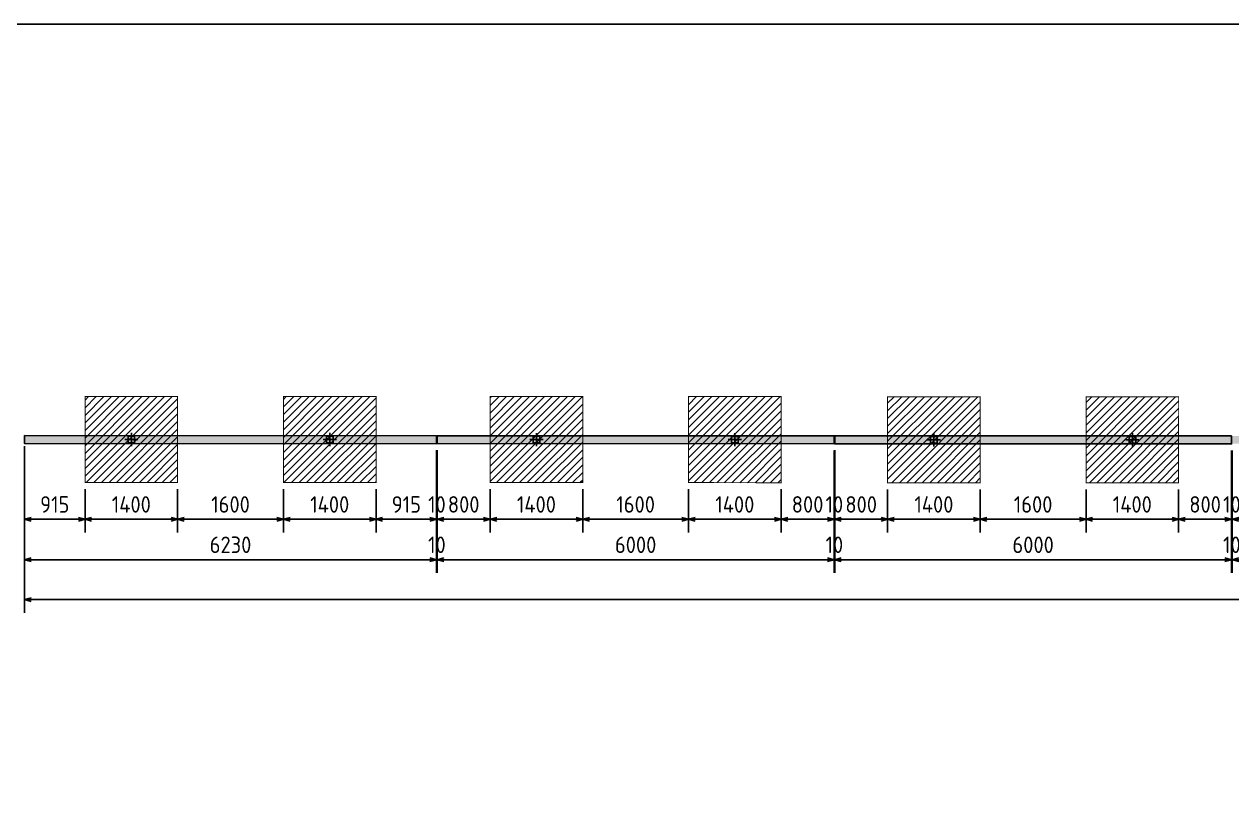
# Model space of a CAD drawing. Header units: centimetres. Extents: x -6122352 to 6876996, y -1694241 to 2592194.
# Drawn here: x 3478217 to 3496477, y 790899 to 802757 of the extents above; entities that cross this region are included whole.
import ezdxf

# ---------------------------------------------------------------- set-up
doc = ezdxf.new("R2010")
doc.units = ezdxf.units.CM
doc.header["$MEASUREMENT"] = 0
doc.header["$PDMODE"] = 66
doc.header["$PDSIZE"] = 100
doc.linetypes.add('CENTER', pattern=[2, 1.25, -0.25, 0.25, -0.25])
doc.layers.get('Defpoints').update_dxf_attribs({"color": 255, "linetype": 'CENTER'})
doc.layers.add('@MI-FOOTINGS', color=7, linetype='Continuous')
doc.layers.add('@MI-TYPE-02', color=6, linetype='Continuous')
doc.styles.add('Schueco-BEMSTIL', font='isocpeur.ttf', dxfattribs={"width": 0.9})
doc.dimstyles.new('MI- JWC-TXT-2.5 MM', dxfattribs={"dimscale": 1.5, "dimtxt": 2.5, "dimasz": 1, "dimexe": 2, "dimexo": 1, "dimgap": 1, "dimtad": 1, "dimdec": 0, "dimdsep": 46, "dimtxsty": 'Schueco-BEMSTIL', "dimblk": 'OPEN30', "dimcen": 0, "dimdle": 2, "dimclrd": 140, "dimclre": 8, "dimclrt": 40, "dimadec": 0, "dimazin": 2, "dimtfac": 1, "dimtdec": 0, "dimtix": 1, "dimtmove": 2, "dimatfit": 3, "dimldrblk": 'OPEN', "dimfxl": 2, "dimlwd": -1, "dimlwe": -1, "dimarcsym": 0})

# ---------------------------------------------------------------- blocks, each defined once
blk = doc.blocks.new('T2-FOOTING PLAN')
at = {"layer": '@MI-FOOTINGS', "transparency": 33554679}
h = blk.add_hatch(dxfattribs=at)
h.set_pattern_fill('ANSI31', color=8, scale=650)
h.paths.add_polyline_path([(-700, 650), (700, 650), (700, -650), (-700, -650)])
at = {"layer": '@MI-FOOTINGS', "color": 160, "true_color": 0x3340f0, "const_width": 15}
blk.add_lwpolyline([(-700, 650), (700, 650), (700, -650), (-700, -650)], close=True, dxfattribs=at)
at = {"layer": '@MI-FOOTINGS', "color": 30}
blk.add_point((0, 0), dxfattribs=at)
blk = doc.blocks.new('_Open30')
at = {"color": 0, "linetype": 'ByBlock', "lineweight": -2}
for p, q in [((-1, 0.27), (0, 0)), ((0, 0), (-1, -0.27)), ((0, 0), (-1, 0))]:
    blk.add_line(p, q, dxfattribs=at)
blk = doc.blocks.new('*D988')
at = {"layer": '@MI-TYPE-02', "color": 8, "transparency": 16777216}
for p, q in [((345441, -190781), (345441, -192636)), ((351671, -190783), (351671, -192636))]:
    blk.add_line(p, q, dxfattribs=at)
at = {"layer": '@MI-TYPE-02', "color": 140, "transparency": 16777216}
blk.add_line((345541, -192436), (351571, -192436), dxfattribs=at)
at = {"layer": 'Defpoints', "color": 0, "transparency": 16777216}
for p in [(345441, -190681), (351671, -190683), (351671, -192436)]:
    blk.add_point(p, dxfattribs=at)
at = {"layer": '@MI-TYPE-02', "color": 140, "transparency": 16777216, "xscale": 100, "yscale": 100, "zscale": 100, "rotation": 180}
blk.add_blockref('_Open30', (345441, -192436), dxfattribs=at)
at = {"layer": '@MI-TYPE-02', "color": 140, "transparency": 16777216, "xscale": 100, "yscale": 100, "zscale": 100}
blk.add_blockref('_Open30', (351671, -192436), dxfattribs=at)
at = {"layer": '@MI-TYPE-02', "color": 40, "transparency": 16777216, "insert": (348556, -192211), "char_height": 250, "attachment_point": 5, "style": 'Schueco-BEMSTIL'}
blk.add_mtext('6230', dxfattribs=at)
blk = doc.blocks.new('_Open')
at = {"color": 0, "linetype": 'ByBlock', "lineweight": -2}
for p, q in [((-1, 0), (0, 0)), ((-1, 0), (0, 0)), ((0, 0), (-1, 0))]:
    blk.add_line(p, q, dxfattribs=at)
blk = doc.blocks.new('*D989')
at = {"layer": '@MI-TYPE-02', "color": 8, "transparency": 16777216}
for p, q in [((351671, -190783), (351671, -192636)), ((351681, -190782), (351681, -192636))]:
    blk.add_line(p, q, dxfattribs=at)
at = {"layer": '@MI-TYPE-02', "color": 140, "transparency": 16777216}
for p, q in [((351571, -192436), (351471, -192436)), ((351671, -192436), (351681, -192436)), ((351781, -192436), (351881, -192436))]:
    blk.add_line(p, q, dxfattribs=at)
at = {"layer": 'Defpoints', "color": 0, "transparency": 16777216}
for p in [(351671, -190683), (351681, -190682), (351681, -192436)]:
    blk.add_point(p, dxfattribs=at)
at = {"layer": '@MI-TYPE-02', "color": 140, "transparency": 16777216, "xscale": 100, "yscale": 100, "zscale": 100}
blk.add_blockref('_Open30', (351671, -192436), dxfattribs=at)
at = {"layer": '@MI-TYPE-02', "color": 140, "transparency": 16777216, "xscale": 100, "yscale": 100, "zscale": 100, "rotation": 180}
blk.add_blockref('_Open30', (351681, -192436), dxfattribs=at)
at = {"layer": '@MI-TYPE-02', "color": 40, "transparency": 16777216, "insert": (351676, -192211), "char_height": 250, "attachment_point": 5, "style": 'Schueco-BEMSTIL'}
blk.add_mtext('10', dxfattribs=at)
blk = doc.blocks.new('*D990')
at = {"layer": '@MI-TYPE-02', "color": 8, "transparency": 16777216}
for p, q in [((351681, -190782), (351681, -192636)), ((357681, -190784), (357681, -192636))]:
    blk.add_line(p, q, dxfattribs=at)
at = {"layer": '@MI-TYPE-02', "color": 140, "transparency": 16777216}
blk.add_line((351781, -192436), (357581, -192436), dxfattribs=at)
at = {"layer": 'Defpoints', "color": 0, "transparency": 16777216}
for p in [(351681, -190682), (357681, -190684), (357681, -192436)]:
    blk.add_point(p, dxfattribs=at)
at = {"layer": '@MI-TYPE-02', "color": 140, "transparency": 16777216, "xscale": 100, "yscale": 100, "zscale": 100, "rotation": 180}
blk.add_blockref('_Open30', (351681, -192436), dxfattribs=at)
at = {"layer": '@MI-TYPE-02', "color": 140, "transparency": 16777216, "xscale": 100, "yscale": 100, "zscale": 100}
blk.add_blockref('_Open30', (357681, -192436), dxfattribs=at)
at = {"layer": '@MI-TYPE-02', "color": 40, "transparency": 16777216, "insert": (354681, -192211), "char_height": 250, "attachment_point": 5, "style": 'Schueco-BEMSTIL'}
blk.add_mtext('6000', dxfattribs=at)
blk = doc.blocks.new('*D991')
at = {"layer": '@MI-TYPE-02', "color": 8, "transparency": 16777216}
for p, q in [((357681, -190784), (357681, -192636)), ((357691, -190783), (357691, -192636))]:
    blk.add_line(p, q, dxfattribs=at)
at = {"layer": '@MI-TYPE-02', "color": 140, "transparency": 16777216}
for p, q in [((357581, -192436), (357481, -192436)), ((357681, -192436), (357691, -192436)), ((357791, -192436), (357891, -192436))]:
    blk.add_line(p, q, dxfattribs=at)
at = {"layer": 'Defpoints', "color": 0, "transparency": 16777216}
for p in [(357681, -190684), (357691, -190683), (357691, -192436)]:
    blk.add_point(p, dxfattribs=at)
at = {"layer": '@MI-TYPE-02', "color": 140, "transparency": 16777216, "xscale": 100, "yscale": 100, "zscale": 100}
blk.add_blockref('_Open30', (357681, -192436), dxfattribs=at)
at = {"layer": '@MI-TYPE-02', "color": 140, "transparency": 16777216, "xscale": 100, "yscale": 100, "zscale": 100, "rotation": 180}
blk.add_blockref('_Open30', (357691, -192436), dxfattribs=at)
at = {"layer": '@MI-TYPE-02', "color": 40, "transparency": 16777216, "insert": (357686, -192211), "char_height": 250, "attachment_point": 5, "style": 'Schueco-BEMSTIL'}
blk.add_mtext('10', dxfattribs=at)
blk = doc.blocks.new('*D992')
at = {"layer": '@MI-TYPE-02', "color": 8, "transparency": 16777216}
for p, q in [((357691, -190783), (357691, -192636)), ((363691, -190785), (363691, -192636))]:
    blk.add_line(p, q, dxfattribs=at)
at = {"layer": '@MI-TYPE-02', "color": 140, "transparency": 16777216}
blk.add_line((357791, -192436), (363591, -192436), dxfattribs=at)
at = {"layer": 'Defpoints', "color": 0, "transparency": 16777216}
for p in [(357691, -190683), (363691, -190685), (363691, -192436)]:
    blk.add_point(p, dxfattribs=at)
at = {"layer": '@MI-TYPE-02', "color": 140, "transparency": 16777216, "xscale": 100, "yscale": 100, "zscale": 100, "rotation": 180}
blk.add_blockref('_Open30', (357691, -192436), dxfattribs=at)
at = {"layer": '@MI-TYPE-02', "color": 140, "transparency": 16777216, "xscale": 100, "yscale": 100, "zscale": 100}
blk.add_blockref('_Open30', (363691, -192436), dxfattribs=at)
at = {"layer": '@MI-TYPE-02', "color": 40, "transparency": 16777216, "insert": (360691, -192211), "char_height": 250, "attachment_point": 5, "style": 'Schueco-BEMSTIL'}
blk.add_mtext('6000', dxfattribs=at)
blk = doc.blocks.new('*D993')
at = {"layer": '@MI-TYPE-02', "color": 8, "transparency": 16777216}
for p, q in [((363691, -190785), (363691, -192636)), ((363701, -190785), (363701, -192636))]:
    blk.add_line(p, q, dxfattribs=at)
at = {"layer": '@MI-TYPE-02', "color": 140, "transparency": 16777216}
for p, q in [((363591, -192436), (363491, -192436)), ((363691, -192436), (363701, -192436)), ((363801, -192436), (363901, -192436))]:
    blk.add_line(p, q, dxfattribs=at)
at = {"layer": 'Defpoints', "color": 0, "transparency": 16777216}
for p in [(363691, -190685), (363701, -190685), (363701, -192436)]:
    blk.add_point(p, dxfattribs=at)
at = {"layer": '@MI-TYPE-02', "color": 140, "transparency": 16777216, "xscale": 100, "yscale": 100, "zscale": 100}
blk.add_blockref('_Open30', (363691, -192436), dxfattribs=at)
at = {"layer": '@MI-TYPE-02', "color": 140, "transparency": 16777216, "xscale": 100, "yscale": 100, "zscale": 100, "rotation": 180}
blk.add_blockref('_Open30', (363701, -192436), dxfattribs=at)
at = {"layer": '@MI-TYPE-02', "color": 40, "transparency": 16777216, "insert": (363696, -192211), "char_height": 250, "attachment_point": 5, "style": 'Schueco-BEMSTIL'}
blk.add_mtext('10', dxfattribs=at)
blk = doc.blocks.new('*D1001')
at = {"layer": '@MI-TYPE-02', "color": 8, "transparency": 16777216}
for p, q in [((345441, -190781), (345441, -192026)), ((346356, -191371), (346356, -192026))]:
    blk.add_line(p, q, dxfattribs=at)
at = {"layer": '@MI-TYPE-02', "color": 140, "transparency": 16777216}
blk.add_line((345541, -191826), (346256, -191826), dxfattribs=at)
at = {"layer": 'Defpoints', "color": 0, "transparency": 16777216}
for p in [(345441, -190681), (346356, -191271), (346356, -191826)]:
    blk.add_point(p, dxfattribs=at)
at = {"layer": '@MI-TYPE-02', "color": 140, "transparency": 16777216, "xscale": 100, "yscale": 100, "zscale": 100, "rotation": 180}
blk.add_blockref('_Open30', (345441, -191826), dxfattribs=at)
at = {"layer": '@MI-TYPE-02', "color": 140, "transparency": 16777216, "xscale": 100, "yscale": 100, "zscale": 100}
blk.add_blockref('_Open30', (346356, -191826), dxfattribs=at)
at = {"layer": '@MI-TYPE-02', "color": 40, "transparency": 16777216, "insert": (345898, -191601), "char_height": 250, "attachment_point": 5, "style": 'Schueco-BEMSTIL'}
blk.add_mtext('915', dxfattribs=at)
blk = doc.blocks.new('*D1002')
at = {"layer": '@MI-TYPE-02', "color": 8, "transparency": 16777216}
for p, q in [((346356, -191371), (346356, -192026)), ((347756, -191371), (347756, -192026))]:
    blk.add_line(p, q, dxfattribs=at)
at = {"layer": '@MI-TYPE-02', "color": 140, "transparency": 16777216}
blk.add_line((346456, -191826), (347656, -191826), dxfattribs=at)
at = {"layer": 'Defpoints', "color": 0, "transparency": 16777216}
for p in [(346356, -191271), (347756, -191271), (347756, -191826)]:
    blk.add_point(p, dxfattribs=at)
at = {"layer": '@MI-TYPE-02', "color": 140, "transparency": 16777216, "xscale": 100, "yscale": 100, "zscale": 100, "rotation": 180}
blk.add_blockref('_Open30', (346356, -191826), dxfattribs=at)
at = {"layer": '@MI-TYPE-02', "color": 140, "transparency": 16777216, "xscale": 100, "yscale": 100, "zscale": 100}
blk.add_blockref('_Open30', (347756, -191826), dxfattribs=at)
at = {"layer": '@MI-TYPE-02', "color": 40, "transparency": 16777216, "insert": (347056, -191601), "char_height": 250, "attachment_point": 5, "style": 'Schueco-BEMSTIL'}
blk.add_mtext('1400', dxfattribs=at)
blk = doc.blocks.new('*D1003')
at = {"layer": '@MI-TYPE-02', "color": 8, "transparency": 16777216}
for p, q in [((347756, -191371), (347756, -192026)), ((349356, -191371), (349356, -192026))]:
    blk.add_line(p, q, dxfattribs=at)
at = {"layer": '@MI-TYPE-02', "color": 140, "transparency": 16777216}
blk.add_line((347856, -191826), (349256, -191826), dxfattribs=at)
at = {"layer": 'Defpoints', "color": 0, "transparency": 16777216}
for p in [(347756, -191271), (349356, -191271), (349356, -191826)]:
    blk.add_point(p, dxfattribs=at)
at = {"layer": '@MI-TYPE-02', "color": 140, "transparency": 16777216, "xscale": 100, "yscale": 100, "zscale": 100, "rotation": 180}
blk.add_blockref('_Open30', (347756, -191826), dxfattribs=at)
at = {"layer": '@MI-TYPE-02', "color": 140, "transparency": 16777216, "xscale": 100, "yscale": 100, "zscale": 100}
blk.add_blockref('_Open30', (349356, -191826), dxfattribs=at)
at = {"layer": '@MI-TYPE-02', "color": 40, "transparency": 16777216, "insert": (348556, -191601), "char_height": 250, "attachment_point": 5, "style": 'Schueco-BEMSTIL'}
blk.add_mtext('1600', dxfattribs=at)
blk = doc.blocks.new('*D1004')
at = {"layer": '@MI-TYPE-02', "color": 8, "transparency": 16777216}
for p, q in [((349356, -191371), (349356, -192026)), ((350756, -191371), (350756, -192026))]:
    blk.add_line(p, q, dxfattribs=at)
at = {"layer": '@MI-TYPE-02', "color": 140, "transparency": 16777216}
blk.add_line((349456, -191826), (350656, -191826), dxfattribs=at)
at = {"layer": 'Defpoints', "color": 0, "transparency": 16777216}
for p in [(349356, -191271), (350756, -191271), (350756, -191826)]:
    blk.add_point(p, dxfattribs=at)
at = {"layer": '@MI-TYPE-02', "color": 140, "transparency": 16777216, "xscale": 100, "yscale": 100, "zscale": 100, "rotation": 180}
blk.add_blockref('_Open30', (349356, -191826), dxfattribs=at)
at = {"layer": '@MI-TYPE-02', "color": 140, "transparency": 16777216, "xscale": 100, "yscale": 100, "zscale": 100}
blk.add_blockref('_Open30', (350756, -191826), dxfattribs=at)
at = {"layer": '@MI-TYPE-02', "color": 40, "transparency": 16777216, "insert": (350056, -191601), "char_height": 250, "attachment_point": 5, "style": 'Schueco-BEMSTIL'}
blk.add_mtext('1400', dxfattribs=at)
blk = doc.blocks.new('*D1005')
at = {"layer": '@MI-TYPE-02', "color": 8, "transparency": 16777216}
for p, q in [((351671, -190783), (351671, -192026)), ((350756, -191371), (350756, -192026))]:
    blk.add_line(p, q, dxfattribs=at)
at = {"layer": '@MI-TYPE-02', "color": 140, "transparency": 16777216}
blk.add_line((350856, -191826), (351571, -191826), dxfattribs=at)
at = {"layer": 'Defpoints', "color": 0, "transparency": 16777216}
for p in [(351671, -190683), (350756, -191271), (351671, -191826)]:
    blk.add_point(p, dxfattribs=at)
at = {"layer": '@MI-TYPE-02', "color": 140, "transparency": 16777216, "xscale": 100, "yscale": 100, "zscale": 100, "rotation": 180}
blk.add_blockref('_Open30', (350756, -191826), dxfattribs=at)
at = {"layer": '@MI-TYPE-02', "color": 140, "transparency": 16777216, "xscale": 100, "yscale": 100, "zscale": 100}
blk.add_blockref('_Open30', (351671, -191826), dxfattribs=at)
at = {"layer": '@MI-TYPE-02', "color": 40, "transparency": 16777216, "insert": (351214, -191601), "char_height": 250, "attachment_point": 5, "style": 'Schueco-BEMSTIL'}
blk.add_mtext('915', dxfattribs=at)
blk = doc.blocks.new('*D1006')
at = {"layer": '@MI-TYPE-02', "color": 8, "transparency": 16777216}
for p, q in [((351671, -190783), (351671, -192026)), ((351681, -190782), (351681, -192026))]:
    blk.add_line(p, q, dxfattribs=at)
at = {"layer": '@MI-TYPE-02', "color": 140, "transparency": 16777216}
for p, q in [((351571, -191826), (351471, -191826)), ((351671, -191826), (351681, -191826)), ((351781, -191826), (351881, -191826))]:
    blk.add_line(p, q, dxfattribs=at)
at = {"layer": 'Defpoints', "color": 0, "transparency": 16777216}
for p in [(351671, -190683), (351681, -190682), (351681, -191826)]:
    blk.add_point(p, dxfattribs=at)
at = {"layer": '@MI-TYPE-02', "color": 140, "transparency": 16777216, "xscale": 100, "yscale": 100, "zscale": 100}
blk.add_blockref('_Open30', (351671, -191826), dxfattribs=at)
at = {"layer": '@MI-TYPE-02', "color": 140, "transparency": 16777216, "xscale": 100, "yscale": 100, "zscale": 100, "rotation": 180}
blk.add_blockref('_Open30', (351681, -191826), dxfattribs=at)
at = {"layer": '@MI-TYPE-02', "color": 40, "transparency": 16777216, "insert": (351676, -191601), "char_height": 250, "attachment_point": 5, "style": 'Schueco-BEMSTIL'}
blk.add_mtext('10', dxfattribs=at)
blk = doc.blocks.new('*D1007')
at = {"layer": '@MI-TYPE-02', "color": 8, "transparency": 16777216}
for p, q in [((351681, -190782), (351681, -192026)), ((352481, -191371), (352481, -192026))]:
    blk.add_line(p, q, dxfattribs=at)
at = {"layer": '@MI-TYPE-02', "color": 140, "transparency": 16777216}
blk.add_line((351781, -191826), (352381, -191826), dxfattribs=at)
at = {"layer": 'Defpoints', "color": 0, "transparency": 16777216}
for p in [(351681, -190682), (352481, -191271), (352481, -191826)]:
    blk.add_point(p, dxfattribs=at)
at = {"layer": '@MI-TYPE-02', "color": 140, "transparency": 16777216, "xscale": 100, "yscale": 100, "zscale": 100, "rotation": 180}
blk.add_blockref('_Open30', (351681, -191826), dxfattribs=at)
at = {"layer": '@MI-TYPE-02', "color": 140, "transparency": 16777216, "xscale": 100, "yscale": 100, "zscale": 100}
blk.add_blockref('_Open30', (352481, -191826), dxfattribs=at)
at = {"layer": '@MI-TYPE-02', "color": 40, "transparency": 16777216, "insert": (352081, -191601), "char_height": 250, "attachment_point": 5, "style": 'Schueco-BEMSTIL'}
blk.add_mtext('800', dxfattribs=at)
blk = doc.blocks.new('*D1008')
at = {"layer": '@MI-TYPE-02', "color": 8, "transparency": 16777216}
for p, q in [((352481, -191371), (352481, -192026)), ((353881, -191372), (353881, -192026))]:
    blk.add_line(p, q, dxfattribs=at)
at = {"layer": '@MI-TYPE-02', "color": 140, "transparency": 16777216}
blk.add_line((352581, -191826), (353781, -191826), dxfattribs=at)
at = {"layer": 'Defpoints', "color": 0, "transparency": 16777216}
for p in [(352481, -191271), (353881, -191272), (353881, -191826)]:
    blk.add_point(p, dxfattribs=at)
at = {"layer": '@MI-TYPE-02', "color": 140, "transparency": 16777216, "xscale": 100, "yscale": 100, "zscale": 100, "rotation": 180}
blk.add_blockref('_Open30', (352481, -191826), dxfattribs=at)
at = {"layer": '@MI-TYPE-02', "color": 140, "transparency": 16777216, "xscale": 100, "yscale": 100, "zscale": 100}
blk.add_blockref('_Open30', (353881, -191826), dxfattribs=at)
at = {"layer": '@MI-TYPE-02', "color": 40, "transparency": 16777216, "insert": (353181, -191601), "char_height": 250, "attachment_point": 5, "style": 'Schueco-BEMSTIL'}
blk.add_mtext('1400', dxfattribs=at)
blk = doc.blocks.new('*D1009')
at = {"layer": '@MI-TYPE-02', "color": 8, "transparency": 16777216}
for p, q in [((353881, -191372), (353881, -192026)), ((355481, -191372), (355481, -192026))]:
    blk.add_line(p, q, dxfattribs=at)
at = {"layer": '@MI-TYPE-02', "color": 140, "transparency": 16777216}
blk.add_line((353981, -191826), (355381, -191826), dxfattribs=at)
at = {"layer": 'Defpoints', "color": 0, "transparency": 16777216}
for p in [(353881, -191272), (355481, -191272), (355481, -191826)]:
    blk.add_point(p, dxfattribs=at)
at = {"layer": '@MI-TYPE-02', "color": 140, "transparency": 16777216, "xscale": 100, "yscale": 100, "zscale": 100, "rotation": 180}
blk.add_blockref('_Open30', (353881, -191826), dxfattribs=at)
at = {"layer": '@MI-TYPE-02', "color": 140, "transparency": 16777216, "xscale": 100, "yscale": 100, "zscale": 100}
blk.add_blockref('_Open30', (355481, -191826), dxfattribs=at)
at = {"layer": '@MI-TYPE-02', "color": 40, "transparency": 16777216, "insert": (354681, -191601), "char_height": 250, "attachment_point": 5, "style": 'Schueco-BEMSTIL'}
blk.add_mtext('1600', dxfattribs=at)
blk = doc.blocks.new('*D1010')
at = {"layer": '@MI-TYPE-02', "color": 8, "transparency": 16777216}
for p, q in [((355481, -191372), (355481, -192026)), ((356881, -191372), (356881, -192026))]:
    blk.add_line(p, q, dxfattribs=at)
at = {"layer": '@MI-TYPE-02', "color": 140, "transparency": 16777216}
blk.add_line((355581, -191826), (356781, -191826), dxfattribs=at)
at = {"layer": 'Defpoints', "color": 0, "transparency": 16777216}
for p in [(355481, -191272), (356881, -191272), (356881, -191826)]:
    blk.add_point(p, dxfattribs=at)
at = {"layer": '@MI-TYPE-02', "color": 140, "transparency": 16777216, "xscale": 100, "yscale": 100, "zscale": 100, "rotation": 180}
blk.add_blockref('_Open30', (355481, -191826), dxfattribs=at)
at = {"layer": '@MI-TYPE-02', "color": 140, "transparency": 16777216, "xscale": 100, "yscale": 100, "zscale": 100}
blk.add_blockref('_Open30', (356881, -191826), dxfattribs=at)
at = {"layer": '@MI-TYPE-02', "color": 40, "transparency": 16777216, "insert": (356181, -191601), "char_height": 250, "attachment_point": 5, "style": 'Schueco-BEMSTIL'}
blk.add_mtext('1400', dxfattribs=at)
blk = doc.blocks.new('*D1011')
at = {"layer": '@MI-TYPE-02', "color": 8, "transparency": 16777216}
for p, q in [((357681, -190784), (357681, -192026)), ((356881, -191372), (356881, -192026))]:
    blk.add_line(p, q, dxfattribs=at)
at = {"layer": '@MI-TYPE-02', "color": 140, "transparency": 16777216}
blk.add_line((356981, -191826), (357581, -191826), dxfattribs=at)
at = {"layer": 'Defpoints', "color": 0, "transparency": 16777216}
for p in [(357681, -190684), (356881, -191272), (357681, -191826)]:
    blk.add_point(p, dxfattribs=at)
at = {"layer": '@MI-TYPE-02', "color": 140, "transparency": 16777216, "xscale": 100, "yscale": 100, "zscale": 100, "rotation": 180}
blk.add_blockref('_Open30', (356881, -191826), dxfattribs=at)
at = {"layer": '@MI-TYPE-02', "color": 140, "transparency": 16777216, "xscale": 100, "yscale": 100, "zscale": 100}
blk.add_blockref('_Open30', (357681, -191826), dxfattribs=at)
at = {"layer": '@MI-TYPE-02', "color": 40, "transparency": 16777216, "insert": (357281, -191601), "char_height": 250, "attachment_point": 5, "style": 'Schueco-BEMSTIL'}
blk.add_mtext('800', dxfattribs=at)
blk = doc.blocks.new('*D1012')
at = {"layer": '@MI-TYPE-02', "color": 8, "transparency": 16777216}
for p, q in [((357681, -190784), (357681, -192026)), ((357691, -190783), (357691, -192026))]:
    blk.add_line(p, q, dxfattribs=at)
at = {"layer": '@MI-TYPE-02', "color": 140, "transparency": 16777216}
for p, q in [((357581, -191826), (357481, -191826)), ((357681, -191826), (357691, -191826)), ((357791, -191826), (357891, -191826))]:
    blk.add_line(p, q, dxfattribs=at)
at = {"layer": 'Defpoints', "color": 0, "transparency": 16777216}
for p in [(357681, -190684), (357691, -190683), (357691, -191826)]:
    blk.add_point(p, dxfattribs=at)
at = {"layer": '@MI-TYPE-02', "color": 140, "transparency": 16777216, "xscale": 100, "yscale": 100, "zscale": 100}
blk.add_blockref('_Open30', (357681, -191826), dxfattribs=at)
at = {"layer": '@MI-TYPE-02', "color": 140, "transparency": 16777216, "xscale": 100, "yscale": 100, "zscale": 100, "rotation": 180}
blk.add_blockref('_Open30', (357691, -191826), dxfattribs=at)
at = {"layer": '@MI-TYPE-02', "color": 40, "transparency": 16777216, "insert": (357686, -191601), "char_height": 250, "attachment_point": 5, "style": 'Schueco-BEMSTIL'}
blk.add_mtext('10', dxfattribs=at)
blk = doc.blocks.new('*D1013')
at = {"layer": '@MI-TYPE-02', "color": 8, "transparency": 16777216}
for p, q in [((357691, -190783), (357691, -192026)), ((358491, -191373), (358491, -192026))]:
    blk.add_line(p, q, dxfattribs=at)
at = {"layer": '@MI-TYPE-02', "color": 140, "transparency": 16777216}
blk.add_line((357791, -191826), (358391, -191826), dxfattribs=at)
at = {"layer": 'Defpoints', "color": 0, "transparency": 16777216}
for p in [(357691, -190683), (358491, -191273), (358491, -191826)]:
    blk.add_point(p, dxfattribs=at)
at = {"layer": '@MI-TYPE-02', "color": 140, "transparency": 16777216, "xscale": 100, "yscale": 100, "zscale": 100, "rotation": 180}
blk.add_blockref('_Open30', (357691, -191826), dxfattribs=at)
at = {"layer": '@MI-TYPE-02', "color": 140, "transparency": 16777216, "xscale": 100, "yscale": 100, "zscale": 100}
blk.add_blockref('_Open30', (358491, -191826), dxfattribs=at)
at = {"layer": '@MI-TYPE-02', "color": 40, "transparency": 16777216, "insert": (358091, -191601), "char_height": 250, "attachment_point": 5, "style": 'Schueco-BEMSTIL'}
blk.add_mtext('800', dxfattribs=at)
blk = doc.blocks.new('*D1014')
at = {"layer": '@MI-TYPE-02', "color": 8, "transparency": 16777216}
for p, q in [((358491, -191373), (358491, -192026)), ((359891, -191373), (359891, -192026))]:
    blk.add_line(p, q, dxfattribs=at)
at = {"layer": '@MI-TYPE-02', "color": 140, "transparency": 16777216}
blk.add_line((358591, -191826), (359791, -191826), dxfattribs=at)
at = {"layer": 'Defpoints', "color": 0, "transparency": 16777216}
for p in [(358491, -191273), (359891, -191273), (359891, -191826)]:
    blk.add_point(p, dxfattribs=at)
at = {"layer": '@MI-TYPE-02', "color": 140, "transparency": 16777216, "xscale": 100, "yscale": 100, "zscale": 100, "rotation": 180}
blk.add_blockref('_Open30', (358491, -191826), dxfattribs=at)
at = {"layer": '@MI-TYPE-02', "color": 140, "transparency": 16777216, "xscale": 100, "yscale": 100, "zscale": 100}
blk.add_blockref('_Open30', (359891, -191826), dxfattribs=at)
at = {"layer": '@MI-TYPE-02', "color": 40, "transparency": 16777216, "insert": (359191, -191601), "char_height": 250, "attachment_point": 5, "style": 'Schueco-BEMSTIL'}
blk.add_mtext('1400', dxfattribs=at)
blk = doc.blocks.new('*D1015')
at = {"layer": '@MI-TYPE-02', "color": 8, "transparency": 16777216}
for p, q in [((359891, -191373), (359891, -192026)), ((361491, -191373), (361491, -192026))]:
    blk.add_line(p, q, dxfattribs=at)
at = {"layer": '@MI-TYPE-02', "color": 140, "transparency": 16777216}
blk.add_line((359991, -191826), (361391, -191826), dxfattribs=at)
at = {"layer": 'Defpoints', "color": 0, "transparency": 16777216}
for p in [(359891, -191273), (361491, -191273), (361491, -191826)]:
    blk.add_point(p, dxfattribs=at)
at = {"layer": '@MI-TYPE-02', "color": 140, "transparency": 16777216, "xscale": 100, "yscale": 100, "zscale": 100, "rotation": 180}
blk.add_blockref('_Open30', (359891, -191826), dxfattribs=at)
at = {"layer": '@MI-TYPE-02', "color": 140, "transparency": 16777216, "xscale": 100, "yscale": 100, "zscale": 100}
blk.add_blockref('_Open30', (361491, -191826), dxfattribs=at)
at = {"layer": '@MI-TYPE-02', "color": 40, "transparency": 16777216, "insert": (360691, -191601), "char_height": 250, "attachment_point": 5, "style": 'Schueco-BEMSTIL'}
blk.add_mtext('1600', dxfattribs=at)
blk = doc.blocks.new('*D1016')
at = {"layer": '@MI-TYPE-02', "color": 8, "transparency": 16777216}
for p, q in [((361491, -191373), (361491, -192026)), ((362891, -191373), (362891, -192026))]:
    blk.add_line(p, q, dxfattribs=at)
at = {"layer": '@MI-TYPE-02', "color": 140, "transparency": 16777216}
blk.add_line((361591, -191826), (362791, -191826), dxfattribs=at)
at = {"layer": 'Defpoints', "color": 0, "transparency": 16777216}
for p in [(361491, -191273), (362891, -191273), (362891, -191826)]:
    blk.add_point(p, dxfattribs=at)
at = {"layer": '@MI-TYPE-02', "color": 140, "transparency": 16777216, "xscale": 100, "yscale": 100, "zscale": 100, "rotation": 180}
blk.add_blockref('_Open30', (361491, -191826), dxfattribs=at)
at = {"layer": '@MI-TYPE-02', "color": 140, "transparency": 16777216, "xscale": 100, "yscale": 100, "zscale": 100}
blk.add_blockref('_Open30', (362891, -191826), dxfattribs=at)
at = {"layer": '@MI-TYPE-02', "color": 40, "transparency": 16777216, "insert": (362191, -191601), "char_height": 250, "attachment_point": 5, "style": 'Schueco-BEMSTIL'}
blk.add_mtext('1400', dxfattribs=at)
blk = doc.blocks.new('*D1017')
at = {"layer": '@MI-TYPE-02', "color": 8, "transparency": 16777216}
for p, q in [((363691, -190785), (363691, -192026)), ((362891, -191373), (362891, -192026))]:
    blk.add_line(p, q, dxfattribs=at)
at = {"layer": '@MI-TYPE-02', "color": 140, "transparency": 16777216}
blk.add_line((362991, -191826), (363591, -191826), dxfattribs=at)
at = {"layer": 'Defpoints', "color": 0, "transparency": 16777216}
for p in [(363691, -190685), (362891, -191273), (363691, -191826)]:
    blk.add_point(p, dxfattribs=at)
at = {"layer": '@MI-TYPE-02', "color": 140, "transparency": 16777216, "xscale": 100, "yscale": 100, "zscale": 100, "rotation": 180}
blk.add_blockref('_Open30', (362891, -191826), dxfattribs=at)
at = {"layer": '@MI-TYPE-02', "color": 140, "transparency": 16777216, "xscale": 100, "yscale": 100, "zscale": 100}
blk.add_blockref('_Open30', (363691, -191826), dxfattribs=at)
at = {"layer": '@MI-TYPE-02', "color": 40, "transparency": 16777216, "insert": (363291, -191601), "char_height": 250, "attachment_point": 5, "style": 'Schueco-BEMSTIL'}
blk.add_mtext('800', dxfattribs=at)
blk = doc.blocks.new('*D1018')
at = {"layer": '@MI-TYPE-02', "color": 8, "transparency": 16777216}
for p, q in [((363691, -190785), (363691, -192026)), ((363701, -190785), (363701, -192026))]:
    blk.add_line(p, q, dxfattribs=at)
at = {"layer": '@MI-TYPE-02', "color": 140, "transparency": 16777216}
for p, q in [((363591, -191826), (363491, -191826)), ((363691, -191826), (363701, -191826)), ((363801, -191826), (363901, -191826))]:
    blk.add_line(p, q, dxfattribs=at)
at = {"layer": 'Defpoints', "color": 0, "transparency": 16777216}
for p in [(363691, -190685), (363701, -190685), (363701, -191826)]:
    blk.add_point(p, dxfattribs=at)
at = {"layer": '@MI-TYPE-02', "color": 140, "transparency": 16777216, "xscale": 100, "yscale": 100, "zscale": 100}
blk.add_blockref('_Open30', (363691, -191826), dxfattribs=at)
at = {"layer": '@MI-TYPE-02', "color": 140, "transparency": 16777216, "xscale": 100, "yscale": 100, "zscale": 100, "rotation": 180}
blk.add_blockref('_Open30', (363701, -191826), dxfattribs=at)
at = {"layer": '@MI-TYPE-02', "color": 40, "transparency": 16777216, "insert": (363696, -191601), "char_height": 250, "attachment_point": 5, "style": 'Schueco-BEMSTIL'}
blk.add_mtext('10', dxfattribs=at)
blk = doc.blocks.new('*D1042')
at = {"layer": '@MI-TYPE-02', "color": 8, "transparency": 16777216}
for p, q in [((345441, -190721), (345441, -193240)), ((387731, -190730), (387731, -193240))]:
    blk.add_line(p, q, dxfattribs=at)
at = {"layer": '@MI-TYPE-02', "color": 140, "transparency": 16777216}
blk.add_line((345541, -193040), (387631, -193040), dxfattribs=at)
at = {"layer": 'Defpoints', "color": 0, "transparency": 16777216}
for p in [(345441, -190621), (387731, -190630), (387731, -193040)]:
    blk.add_point(p, dxfattribs=at)
at = {"layer": '@MI-TYPE-02', "color": 140, "transparency": 16777216, "xscale": 100, "yscale": 100, "zscale": 100, "rotation": 180}
blk.add_blockref('_Open30', (345441, -193040), dxfattribs=at)
at = {"layer": '@MI-TYPE-02', "color": 140, "transparency": 16777216, "xscale": 100, "yscale": 100, "zscale": 100}
blk.add_blockref('_Open30', (387731, -193040), dxfattribs=at)
at = {"layer": '@MI-TYPE-02', "color": 40, "transparency": 16777216, "insert": (366586, -192815), "char_height": 250, "attachment_point": 5, "style": 'Schueco-BEMSTIL'}
blk.add_mtext('42290', dxfattribs=at)
blk = doc.blocks.new('T2-REAR-PARTITION PLAN')
at = {"layer": '@MI-TYPE-02'}
h = blk.add_hatch(color=256, dxfattribs=at)
h.dxf.hatch_style = 1
h.paths.add_polyline_path([(42290.2, 51.3), (36290.3, 53.5), (36289.8, -66.5), (42289.7, -68.7)])
h.paths.add_polyline_path([(36280.3, 52.4), (30280.3, 54.6), (30279.9, -65.4), (36279.8, -67.6)])
h.paths.add_polyline_path([(30270.3, 53.6), (24270.4, 55.8), (24269.9, -64.2), (30269.9, -66.4)])
h.paths.add_polyline_path([(24260.4, 54.6), (18260.5, 56.8), (18260, -63.2), (24259.9, -65.4)])
h.paths.add_polyline_path([(18250.5, 55.9), (12250.5, 58.1), (12250.1, -61.9), (18250, -64.1)])
h.paths.add_polyline_path([(12240.6, 57.3), (6240.6, 59.5), (6240.2, -60.5), (12240.1, -62.7)])
h.paths.add_polyline_path([(6230.6, 58.4), (0.2, 60), (-0.2, -60), (6230.2, -61.6)])
for points in [[(6230.6, 58.4), (0.2, 60), (-0.2, -60), (6230.2, -61.6)], [(12240.6, 57.3), (6240.6, 59.5), (6240.2, -60.5), (12240.1, -62.7)], [(18250.5, 55.9), (12250.5, 58.1), (12250.1, -61.9), (18250, -64.1)]]:
    blk.add_lwpolyline(points, close=True, dxfattribs=at)
at = {"layer": '@MI-FOOTINGS', "rotation": 359.9898439714545}
for p in [(1615.2, 0.7), (4615.2, 0.2), (7740.3, -0.1), (10740.3, -0.6), (13750.3, -1.5), (16750.3, -2)]:
    blk.add_blockref('T2-FOOTING PLAN', p, dxfattribs=at)
at = {"layer": '@MI-TYPE-02'}
for base, p1, p2, picture, middle in [((42290, -2418.4), (0, 0), (42290, -8.7), '*D1042', (21145, -2193.4)), ((6230.2, -1814.9), (-0.2, -60), (6230.2, -61.6), '*D988', (3115, -1589.9)), ((915.1, -1204.9), (-0.2, -60), (915.1, -649.2), '*D1001', (457.4, -979.9)), ((6230.2, -1204.9), (5315.1, -649.9), (6230.2, -61.6), '*D1005', (5772.6, -979.9)), ((6240.2, -1814.9), (6230.2, -61.6), (6240.2, -60.5), '*D989', (6235.2, -1589.9)), ((6240.2, -1204.9), (6230.2, -61.6), (6240.2, -60.5), '*D1006', (6235.2, -979.9)), ((12240.1, -1814.9), (6240.2, -60.5), (12240.1, -62.7), '*D990', (9240.1, -1589.9)), ((7040.2, -1204.9), (6240.2, -60.5), (7040.2, -649.9), '*D1007', (6640.2, -979.9)), ((12240.1, -1204.9), (11440.2, -650.7), (12240.1, -62.7), '*D1011', (11840.2, -979.9)), ((12250.1, -1814.9), (12240.1, -62.7), (12250.1, -61.9), '*D991', (12245.1, -1589.9)), ((12250.1, -1204.9), (12240.1, -62.7), (12250.1, -61.9), '*D1012', (12245.1, -979.9)), ((18250, -1814.9), (12250.1, -61.9), (18250, -64.1), '*D992', (15250, -1589.9)), ((13050.2, -1204.9), (12250.1, -61.9), (13050.2, -651.3), '*D1013', (12650.1, -979.9)), ((18250, -1204.9), (17450.2, -652.1), (18250, -64.1), '*D1017', (17850.1, -979.9)), ((18260, -1814.9), (18250, -64.1), (18260, -63.2), '*D993', (18255, -1589.9)), ((18260, -1204.9), (18250, -64.1), (18260, -63.2), '*D1018', (18255, -979.9)), ((2315.1, -1204.9), (915.1, -649.2), (2315.1, -649.4), '*D1002', (1615.1, -979.9)), ((3915.1, -1204.9), (2315.1, -649.4), (3915.1, -649.7), '*D1003', (3115.1, -979.9)), ((5315.1, -1204.9), (3915.1, -649.7), (5315.1, -649.9), '*D1004', (4615.1, -979.9)), ((8440.2, -1204.9), (7040.2, -649.9), (8440.2, -650.2), '*D1008', (7740.2, -979.9)), ((10040.2, -1204.9), (8440.2, -650.2), (10040.2, -650.5), '*D1009', (9240.2, -979.9)), ((11440.2, -1204.9), (10040.2, -650.5), (11440.2, -650.7), '*D1010', (10740.2, -979.9)), ((14450.2, -1204.9), (13050.2, -651.3), (14450.2, -651.6), '*D1014', (13750.2, -979.9)), ((16050.2, -1204.9), (14450.2, -651.6), (16050.2, -651.9), '*D1015', (15250.2, -979.9)), ((17450.2, -1204.9), (16050.2, -651.9), (17450.2, -652.1), '*D1016', (16750.2, -979.9))]:
    dim = blk.add_linear_dim(base=base, p1=p1, p2=p2, dimstyle='MI- JWC-TXT-2.5 MM', dxfattribs=at)
    dim.commit()
    dim.dimension.update_dxf_attribs({"geometry": picture, "text_midpoint": middle, "insert": (-345441, 190621.4)})

msp = doc.modelspace()

# ---------------------------------------------------------------- linework, layer by layer
msp.add_lwpolyline([(3278170.28592, 802757.28808), (3588252.33865, 802757.28808), (3588252.33865, 779039.77254), (3278170.28592, 779039.77254)], close=True)

# ---------------------------------------------------------------- block references
at = {"layer": '@MI-TYPE-02'}
msp.add_blockref('T2-REAR-PARTITION PLAN', (3478222.77301, 796478.53055), dxfattribs=at)

doc.saveas('drawing.dxf')
